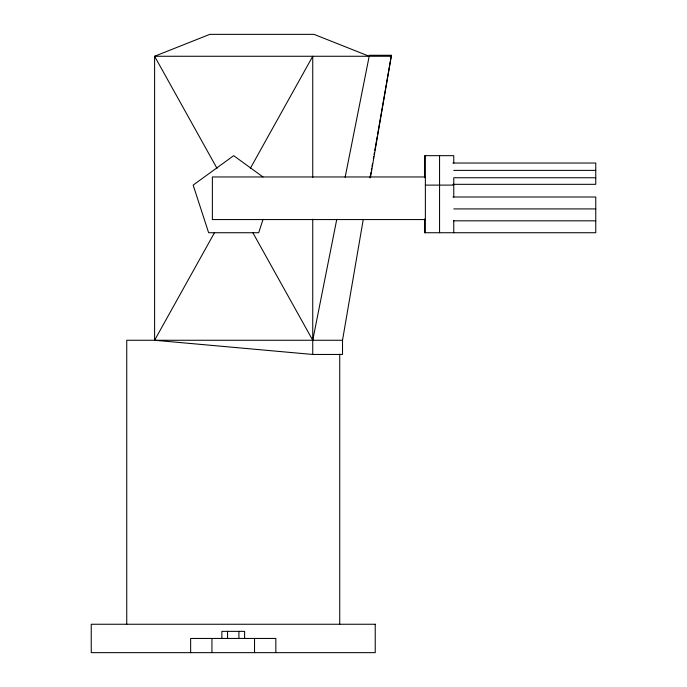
<?xml version="1.0" encoding="UTF-8"?>
<svg xmlns="http://www.w3.org/2000/svg" width="687" height="687" viewBox="0 0 687 687"><rect width="100%" height="100%" fill="white"/><g stroke="black" fill="none" stroke-linecap="round" stroke-linejoin="round"><path stroke-width="1.03" d="M312.473 354.458L342.521 354.458L342.521 340.263L363.234 219.565M370.422 177.701L391.427 55.278L369.357 55.278M370.001 177.83L370.937 172.463M371.306 170.35L371.676 168.238M372.028 166.22L372.414 164.013M373.324 158.817L373.702 156.627M374.063 154.592L374.441 152.402M374.801 150.359L377.215 136.567M377.575 134.506L391.427 55.278M336.767 219.359L312.74 340.263L252.919 232.824M345.132 177.272L369.185 56.265L313.985 34.35L209.81 34.35L154.601 56.265L154.601 340.263L312.74 354.458L312.74 219.162M262.984 219.565L258.707 232.73L208.633 232.73L193.159 185.104L233.666 155.666L262.984 176.963M154.601 340.263L214.421 232.824M250.317 168.367L312.74 56.265L312.74 177.366M452.905 163.025L595.758 163.025L595.758 184.322L452.905 184.322M453.763 170.385L595.758 170.385M425.365 176.963L212.369 176.963L212.369 219.565L425.365 219.565M595.758 177.744L453.763 177.744L453.763 197.006M425.365 185.104L453.763 185.104M452.905 197.006L595.758 197.006L595.758 232.73L424.506 232.73L424.506 218.964M453.763 208.917L595.758 208.917M453.763 220.819L595.758 220.819M342.521 340.263L126.743 340.263L126.743 624.251M390.362 56.111L391.264 56.265L154.601 56.265L217.023 168.367M453.763 163.025L453.763 155.666L424.506 155.666L424.506 177.744M453.763 220.561L453.763 232.73M439.56 155.666L439.56 232.73M425.365 155.666L425.365 232.73M339.73 354.191L339.73 624.251M275.839 652.65L275.839 638.446L190.643 638.446L190.643 652.65M254.533 638.446L254.533 652.65M244.598 638.446L244.598 631.353L221.875 631.353L221.875 638.446M238.921 631.353L238.921 638.446M227.56 631.353L227.56 638.446M211.94 638.446L211.94 652.65M375.231 624.251L91.242 624.251L91.242 652.65L375.231 652.65L375.231 624.251"/></g></svg>
